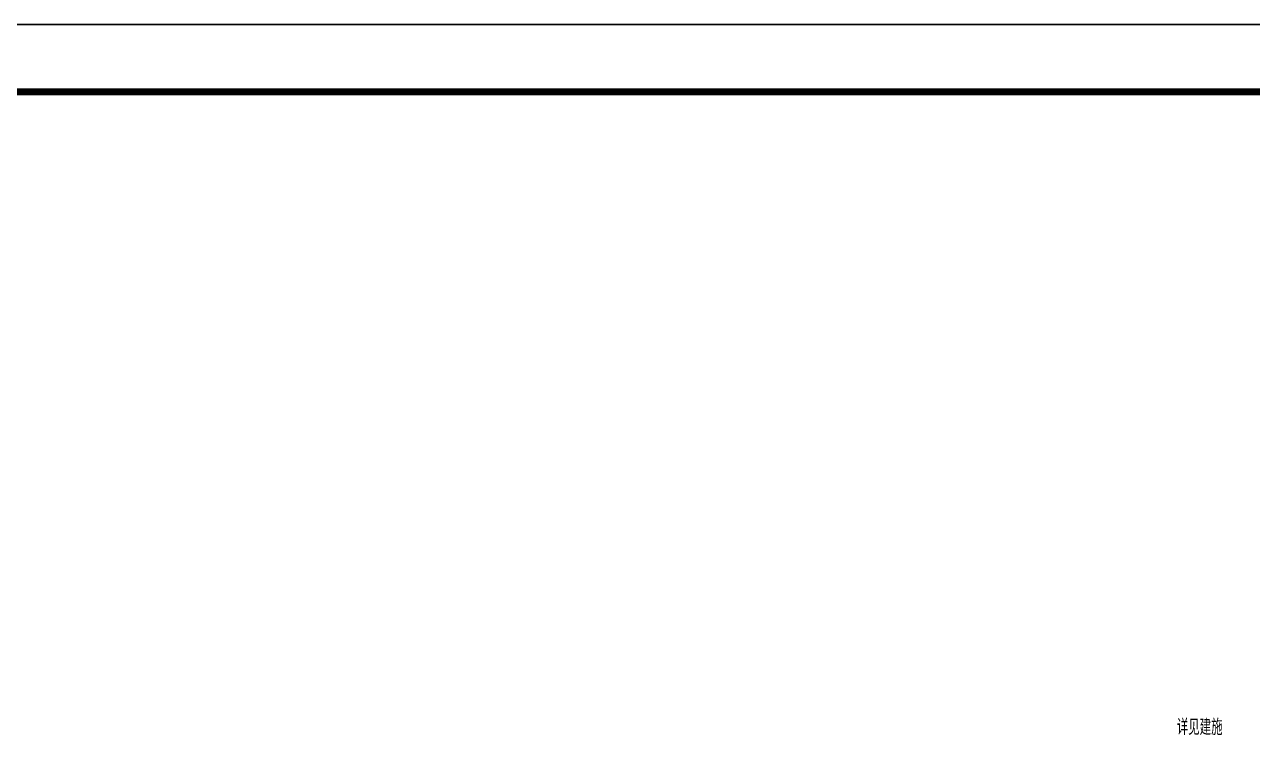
# Model space of a CAD drawing. Extents: x -518115 to 1124316, y -209821 to 1628073.
# Drawn here: x 840032 to 858290, y -80882 to -70227 of the extents above; entities that cross this region are included whole.
import ezdxf

# ---------------------------------------------------------------- set-up
doc = ezdxf.new("R2010")
doc.units = 0
doc.header["$LTSCALE"] = 1000
doc.header["$MEASUREMENT"] = 0
doc.layers.add('PUB_TEXT', color=4, linetype='Continuous')
doc.layers.add('图框', color=140, linetype='Continuous')
doc.layers.add('yichutu', color=7, linetype='Continuous', true_color=0xffffff, plot=False)
doc.styles.add('_TCH_AXIS', font='COMPLEX', dxfattribs={"bigfont": 'GBCBIG'})

# ---------------------------------------------------------------- blocks, each defined once
blk = doc.blocks.new('TK')
at = {"layer": '图框'}
blk.add_lwpolyline([(465375, 548714), (549475, 548714), (549475, 489314), (465375, 489314)], close=True, dxfattribs=at)
blk.add_lwpolyline([(465375, 548714), (549475, 548714), (549475, 489314), (465375, 489314)], close=True, dxfattribs=at)
at = {"layer": '图框', "const_width": 100}
blk.add_lwpolyline([(548475, 490314), (548475, 547714), (467875, 547714), (467875, 490314)], close=True, dxfattribs=at)
blk = doc.blocks.new('yct-841-594-84100-59399.9999999999-100-1000.0')
at = {"layer": 'yichutu', "color": 7, "true_color": 0xffffff}
blk.add_lwpolyline([(0, 0), (0, 59400), (84100, 59400), (84100, 0)], close=True, dxfattribs=at)

msp = doc.modelspace()

# ---------------------------------------------------------------- block references
msp.add_blockref('TK', (348239.1, -618940.3))
at = {"layer": 'yichutu'}
msp.add_blockref('yct-841-594-84100-59399.9999999999-100-1000.0', (813614.1, -129626.6), dxfattribs=at)

# ---------------------------------------------------------------- texts
at = {"layer": 'PUB_TEXT', "style": '_TCH_AXIS'}
msp.add_text('详见建施', height=236.31, dxfattribs=at).set_placement((857165.1, -80786.9))

doc.saveas('drawing.dxf')
